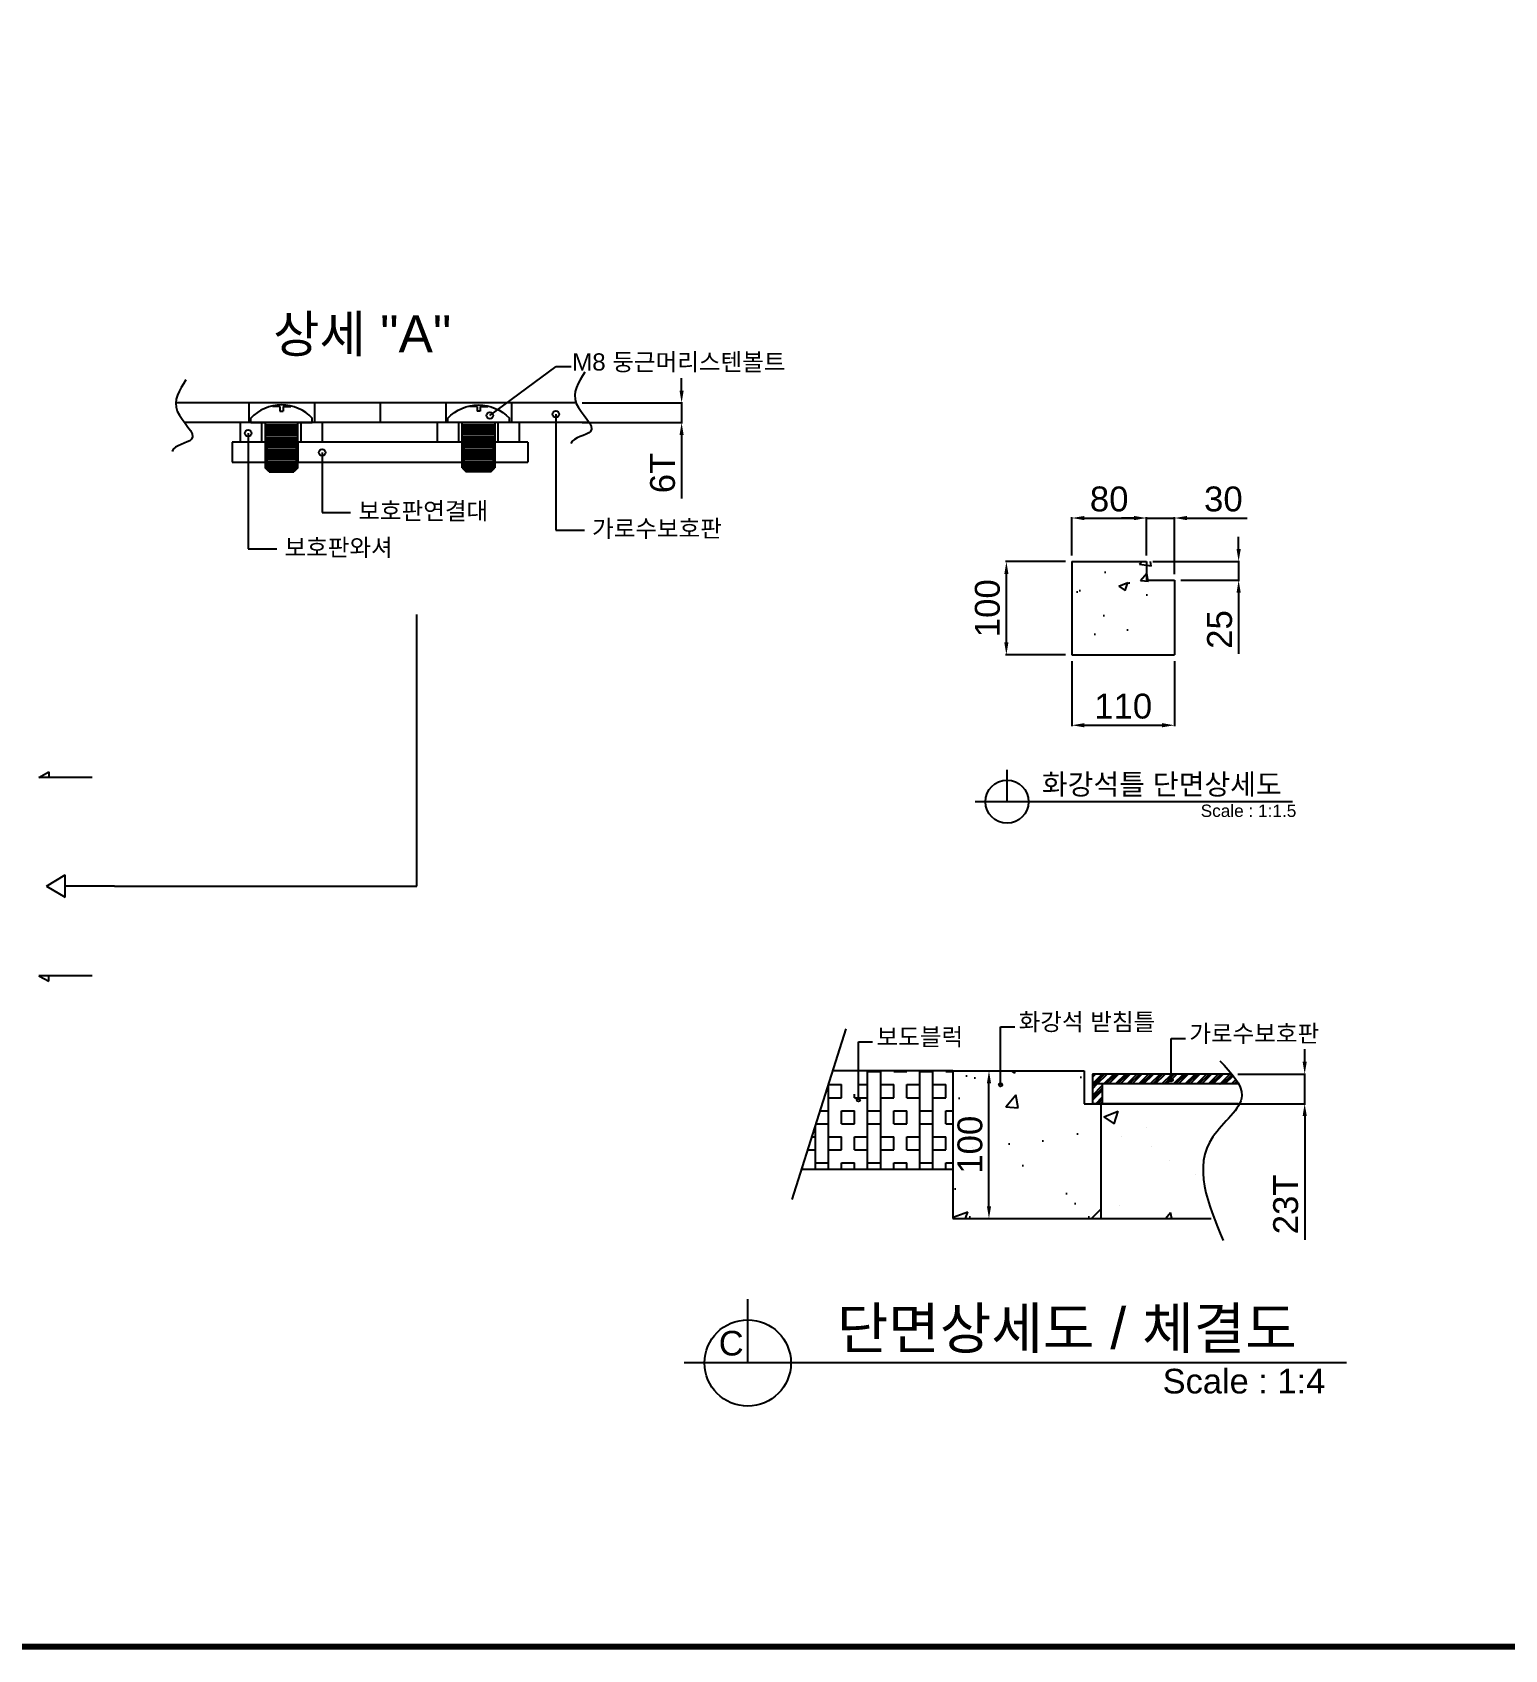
# Model space of a CAD drawing. Header units: millimetres. Extents: x 19970 to 27858, y -49763 to -44184.
# Drawn here: x 23096 to 25463, y -49580 to -46980 of the extents above; entities that cross this region are included whole.
import ezdxf
from ezdxf.enums import TextEntityAlignment as Align

# ---------------------------------------------------------------- set-up
doc = ezdxf.new("R2010")
doc.units = ezdxf.units.MM
doc.layers.add('LAYOUT', color=7, linetype='Continuous')
doc.layers.add('TEXT', color=7, linetype='Continuous')
doc.styles.get("Standard").update_dxf_attribs({"font": 'arial.ttf'})
doc.dimstyles.new('ISO-25', dxfattribs={"dimtxt": 40, "dimasz": 20, "dimexe": 1.25, "dimexo": 10, "dimgap": 10, "dimtad": 1, "dimdec": 0, "dimtxsty": 'Standard', "dimcen": 2.5, "dimclrd": 3, "dimclre": 3, "dimclrt": 3, "dimadec": 0, "dimazin": 0, "dimtfac": 1, "dimtdec": 0, "dimtmove": 0, "dimatfit": 3, "dimfxl": 0, "dimarcsym": 0})

# ---------------------------------------------------------------- blocks, each defined once
blk = doc.blocks.new('A$C36924EFD')
for p, q in [((0, 45), (0, -45)), ((0, 45), (6, 45)), ((6, -45), (6, 45)), ((0, -45), (6, -45))]:
    blk.add_line(p, q)
blk = doc.blocks.new('*D39')
at = {"color": 3, "lineweight": -2, "transparency": 16777216}
for p, q in [((24139.6, -47555.8), (24139.6, -47535.8)), ((23979.9, -47575.8), (24140.9, -47575.8)), ((24139.6, -47575.8), (24139.6, -47607.5)), ((23979.9, -47607.5), (24140.9, -47607.5)), ((24139.6, -47627.5), (24139.6, -47729.4))]:
    blk.add_line(p, q, dxfattribs=at)
at = {"color": 3, "transparency": 16777216}
for points in [[(24136.3, -47555.8), (24143, -47555.8), (24139.6, -47575.8)], [(24143, -47627.5), (24136.3, -47627.5), (24139.6, -47607.5)]]:
    blk.add_solid(points, dxfattribs=at)
at = {"layer": 'Defpoints', "color": 0, "transparency": 16777216}
for p in [(23969.9, -47575.8), (23969.9, -47607.5), (24139.6, -47607.5)]:
    blk.add_point(p, dxfattribs=at)
at = {"color": 3, "transparency": 16777216, "insert": (24109.2, -47688.4), "char_height": 40, "attachment_point": 5, "rotation": 90}
blk.add_mtext('6T', dxfattribs=at)
blk = doc.blocks.new('A$C5731754A')
at = {"color": 1}
for p, q in [((-11.2, 19.7), (-11.2, 20.5)), ((11.2, 19.7), (11.2, 20.5)), ((-37.5, 0), (-37.5, 5.7)), ((-37.5, 0), (37.5, 0)), ((-20, 0), (-20, -55)), ((-20, 0), (20, 0)), ((-1.9, 19.7), (-11.2, 19.7)), ((-1.9, 19.7), (-1.9, 14.1)), ((-1.9, 14.1), (1.9, 14.1)), ((1.9, 19.7), (1.9, 14.1)), ((1.9, 19.7), (11.2, 19.7)), ((20, -55), (20, 0)), ((37.5, 0), (37.5, 5.7)), ((-20, -2.5), (20, -2.5)), ((-20, -5), (20, -5)), ((-20, -7.5), (20, -7.5)), ((-20, -7.5), (20, -7.5)), ((-20, -10), (20, -10)), ((-20, -12.5), (20, -12.5)), ((-20, -12.5), (20, -12.5)), ((-20, -15), (20, -15)), ((-20, -17.5), (20, -17.5)), ((-20, -17.5), (20, -17.5)), ((-20, -20), (20, -20)), ((-20, -22.5), (20, -22.5)), ((-20, -22.5), (20, -22.5)), ((-20, -25), (20, -25)), ((-20, -27.5), (20, -27.5)), ((-20, -27.5), (20, -27.5)), ((-20, -30), (20, -30)), ((-20, -32.5), (20, -32.5)), ((-20, -35), (20, -35)), ((-20, -37.5), (20, -37.5)), ((-20, -40), (20, -40)), ((-20, -42.5), (20, -42.5)), ((-20, -45), (20, -45)), ((-20, -47.5), (20, -47.5)), ((-20, -50), (20, -50)), ((-20, -52.5), (20, -52.5)), ((-15, -60), (-20, -55)), ((-20, -55), (20, -55)), ((-17.5, -57.5), (17.5, -57.5)), ((20, -55), (15, -60)), ((-15, -60), (15, -60))]:
    blk.add_line(p, q, dxfattribs=at)
blk.add_arc((0, -30.4), 52, 43.8928, 136.1072, dxfattribs=at)
blk = doc.blocks.new('*D33')
at = {"color": 3, "lineweight": -2, "transparency": 16777216}
for p, q in [((25141.4, -48634.7), (25141.4, -48614.7)), ((25034.2, -48654.7), (25142.7, -48654.7)), ((25141.4, -48702.2), (25141.4, -48654.7)), ((25044.9, -48702.2), (25142.7, -48702.2)), ((25141.4, -48722.2), (25141.4, -48920.8))]:
    blk.add_line(p, q, dxfattribs=at)
at = {"color": 3, "transparency": 16777216}
for points in [[(25138.1, -48634.7), (25144.8, -48634.7), (25141.4, -48654.7)], [(25144.8, -48722.2), (25138.1, -48722.2), (25141.4, -48702.2)]]:
    blk.add_solid(points, dxfattribs=at)
at = {"layer": 'Defpoints', "color": 0, "transparency": 16777216}
for p in [(25024.2, -48654.7), (25141.4, -48654.7), (25034.9, -48702.2)]:
    blk.add_point(p, dxfattribs=at)
at = {"color": 3, "transparency": 16777216, "insert": (25111, -48864), "char_height": 40, "attachment_point": 5, "rotation": 90}
blk.add_mtext('23T', dxfattribs=at)
blk = doc.blocks.new('*D11')
at = {"color": 3, "lineweight": -2, "transparency": 16777216}
for p, q in [((24585.8, -48649.4), (24635.1, -48649.4)), ((24633.8, -48867), (24633.8, -48669.4)), ((24585.8, -48887), (24635.1, -48887))]:
    blk.add_line(p, q, dxfattribs=at)
at = {"color": 3, "transparency": 16777216}
for points in [[(24630.5, -48669.4), (24637.2, -48669.4), (24633.8, -48649.4)], [(24630.5, -48867), (24637.2, -48867), (24633.8, -48887)]]:
    blk.add_solid(points, dxfattribs=at)
at = {"layer": 'Defpoints', "color": 0, "transparency": 16777216}
for p in [(24575.8, -48649.4), (24633.8, -48649.4), (24575.8, -48887)]:
    blk.add_point(p, dxfattribs=at)
at = {"color": 3, "transparency": 16777216, "insert": (24603.4, -48768.2), "char_height": 40, "attachment_point": 5, "rotation": 90}
blk.add_mtext('100', dxfattribs=at)
blk = doc.blocks.new('*D34')
at = {"color": 3, "lineweight": -2, "transparency": 16777216}
for p, q in [((-175, 264.3), (-271.6, 264.3)), ((-270.3, 134.3), (-270.3, 244.3)), ((-175, 114.3), (-271.6, 114.3))]:
    blk.add_line(p, q, dxfattribs=at)
at = {"color": 3, "transparency": 16777216}
for points in [[(-267, 244.3), (-273.6, 244.3), (-270.3, 264.3)], [(-273.6, 134.3), (-267, 134.3), (-270.3, 114.3)]]:
    blk.add_solid(points, dxfattribs=at)
at = {"layer": 'Defpoints', "color": 0, "transparency": 16777216}
for p in [(-270.3, 264.3), (-165, 264.3), (-165, 114.3)]:
    blk.add_point(p, dxfattribs=at)
at = {"color": 3, "transparency": 16777216, "insert": (-300.7, 189.3), "char_height": 40, "attachment_point": 5, "rotation": 90}
blk.add_mtext('100', dxfattribs=at)
blk = doc.blocks.new('*D35')
at = {"color": 3, "lineweight": -2, "transparency": 16777216}
for p, q in [((-165, 104.3), (-165, 0)), ((0, 104.3), (0, 0)), ((-145, 1.2), (-20, 1.2))]:
    blk.add_line(p, q, dxfattribs=at)
at = {"color": 3, "transparency": 16777216}
for points in [[(-145, 4.6), (-145, -2.1), (-165, 1.2)], [(-20, -2.1), (-20, 4.6), (0, 1.2)]]:
    blk.add_solid(points, dxfattribs=at)
at = {"layer": 'Defpoints', "color": 0, "transparency": 16777216}
for p in [(-165, 114.3), (0, 114.3), (0, 1.2)]:
    blk.add_point(p, dxfattribs=at)
at = {"color": 3, "transparency": 16777216, "insert": (-82.5, 31.7), "char_height": 40, "attachment_point": 5}
blk.add_mtext('110', dxfattribs=at)
blk = doc.blocks.new('*D36')
at = {"color": 3, "lineweight": -2, "transparency": 16777216}
for p, q in [((-165, 274.3), (-165, 335.5)), ((-145, 334.3), (-65, 334.3)), ((-45, 274.3), (-45, 335.5))]:
    blk.add_line(p, q, dxfattribs=at)
at = {"color": 3, "transparency": 16777216}
for points in [[(-145, 337.6), (-145, 330.9), (-165, 334.3)], [(-65, 330.9), (-65, 337.6), (-45, 334.3)]]:
    blk.add_solid(points, dxfattribs=at)
at = {"layer": 'Defpoints', "color": 0, "transparency": 16777216}
for p in [(-45, 334.3), (-165, 264.3), (-45, 264.3)]:
    blk.add_point(p, dxfattribs=at)
at = {"color": 3, "transparency": 16777216, "insert": (-105, 364.7), "char_height": 40, "attachment_point": 5}
blk.add_mtext('80', dxfattribs=at)
blk = doc.blocks.new('*D37')
at = {"color": 3, "lineweight": -2, "transparency": 16777216}
for p, q in [((-65, 334.3), (-85, 334.3)), ((-45, 274.3), (-45, 335.5)), ((-45, 334.3), (0, 334.3)), ((0, 244.3), (0, 335.5)), ((20, 334.3), (117.1, 334.3))]:
    blk.add_line(p, q, dxfattribs=at)
at = {"color": 3, "transparency": 16777216}
for points in [[(-65, 330.9), (-65, 337.6), (-45, 334.3)], [(20, 337.6), (20, 330.9), (0, 334.3)]]:
    blk.add_solid(points, dxfattribs=at)
at = {"layer": 'Defpoints', "color": 0, "transparency": 16777216}
for p in [(0, 334.3), (-45, 264.3), (0, 234.3)]:
    blk.add_point(p, dxfattribs=at)
at = {"color": 3, "transparency": 16777216, "insert": (78.6, 364.7), "char_height": 40, "attachment_point": 5}
blk.add_mtext('30', dxfattribs=at)
blk = doc.blocks.new('*D38')
at = {"color": 3, "lineweight": -2, "transparency": 16777216}
for p, q in [((103.1, 284.3), (103.1, 304.3)), ((-35, 264.3), (104.4, 264.3)), ((103.1, 264.3), (103.1, 234.3)), ((10, 234.3), (104.4, 234.3)), ((103.1, 214.3), (103.1, 116))]:
    blk.add_line(p, q, dxfattribs=at)
at = {"color": 3, "transparency": 16777216}
for points in [[(99.8, 284.3), (106.5, 284.3), (103.1, 264.3)], [(106.5, 214.3), (99.8, 214.3), (103.1, 234.3)]]:
    blk.add_solid(points, dxfattribs=at)
at = {"layer": 'Defpoints', "color": 0, "transparency": 16777216}
for p in [(-45, 264.3), (0, 234.3), (103.1, 234.3)]:
    blk.add_point(p, dxfattribs=at)
at = {"color": 3, "transparency": 16777216, "insert": (72.7, 155.1), "char_height": 40, "attachment_point": 5, "rotation": 90}
blk.add_mtext('25', dxfattribs=at)
blk = doc.blocks.new('A$C57602617')
h = blk.add_hatch()
h.set_pattern_fill('AR-CONC', color=256, scale=0.825)
h.set_pattern_definition([(50, (-20131.66, -2672.8), (150.30235, -13.14975), [15.7163, -172.8787]), (355, (-20131.66, -2672.8), (-29.0758, 157.6219), [12.573, -138.3035]), (100.45144, (-20119.13, -2673.9), (121.2265, 144.4721), [13.3568, -146.9245]), (46.1842, (-20131.66, -2630.9), (223.6402, -34.685), [23.5744, -259.318]), (96.6356, (-20113.02, -2633.78), (195.8584, 204.1266), [20.0351, -220.387]), (351.1842, (-20131.66, -2630.9), (195.8584, 204.1266), [18.8595, -207.4543]), (21, (-20110.7, -2641.37), (125.0819, -84.3688), [15.7163, -172.8787]), (326, (-20110.7, -2641.37), (50.9867, 151.9551), [12.573, -138.303]), (71.45144, (-20100.28, -2648.4), (176.0685, 67.5863), [13.3568, -146.9242]), (37.5, (-20131.66, -2672.803), (2.5481, 69.7579), [0, -136.6266, 0, -140.3985, 0, -138.82688]), (7.5, (-20131.66, -2672.8), (55.12622, 82.64897), [0, -80.0481, 0, -133.48335, 0, -52.91137]), (327.5, (-20178.39, -2672.803), (111.86224, -4.72621), [0, -52.3875, 0, -163.449, 0, -216.88425]), (317.5, (-20199.34, -2672.8), (122.20657, 20.97686), [0, -68.10375, 0, -108.5469, 0, -154.01925])])
h.paths.add_polyline_path([(-16.5, 114.3), (-16.5, 231.3), (-33, 231.3), (-33, 264.3), (-165, 264.3), (-165, 114.3)])
for p, q in [((-165, 264.3), (-165, 114.3)), ((-165, 264.3), (-45, 264.3)), ((-45, 264.3), (-45, 234.3)), ((-45, 234.3), (0, 234.3)), ((0, 234.3), (0, 114.3)), ((-165, 114.3), (0, 114.3)), ((-269.2, -121.7), (-269.2, -70.5)), ((189.9, -121.7), (-320.4, -121.7))]:
    blk.add_line(p, q)
blk.add_circle((-269.2, -121.7), 34.7)
at = {"layer": 'TEXT'}
blk.add_text('화강석틀 단면상세도', height=33, dxfattribs=at).set_placement((-20.4, -110.3), align=Align.CENTER)
blk.add_text('Scale : 1:1.5', height=19.8, dxfattribs=at).set_placement((42.1, -146.2))
for base, p1, p2, text, picture, middle in [((-45, 334.3), (-165, 264.3), (-45, 264.3), '80', '*D36', (-105, 364.7)), ((0, 334.3), (-45, 264.3), (0, 234.3), '30', '*D37', (78.6, 364.7)), ((0, 1.2), (-165, 114.3), (0, 114.3), '110', '*D35', (-82.5, 31.7))]:
    dim = blk.add_linear_dim(base=base, p1=p1, p2=p2, text=text, dimstyle='ISO-25')
    dim.commit()
    dim.dimension.update_dxf_attribs({"geometry": picture, "text_midpoint": middle})
dim = blk.add_linear_dim(base=(103.1, 234.3), p1=(-45, 264.3), p2=(0, 234.3), angle=90, text='25', dimstyle='ISO-25', override={"dimtxsty": 'Standard'})
dim.commit()
dim.dimension.update_dxf_attribs({"geometry": '*D38', "text_midpoint": (72.7, 155.1)})
dim = blk.add_linear_dim(base=(-270.3, 264.3), p1=(-165, 114.3), p2=(-165, 264.3), angle=90, text='100', dimstyle='ISO-25')
dim.commit()
dim.dimension.update_dxf_attribs({"geometry": '*D34', "text_midpoint": (-300.7, 189.3)})

msp = doc.modelspace()

# ---------------------------------------------------------------- hatches: boundary and pattern name
h = msp.add_hatch()
h.set_pattern_fill('BOX', color=256, scale=3.3)
h.set_pattern_definition([(90, (16559.6, -49111.72), (-83.82, 5e-15), []), (90, (16580.56, -49111.72), (-83.82, 5e-15), []), (0, (16559.6, -49111.72), (0, 83.82), [-20.955, 20.955]), (0, (16559.6, -49090.77), (0, 83.82), [-20.955, 20.955]), (0, (16559.6, -49069.81), (0, 83.82), [20.955, -20.955]), (0, (16559.6, -49048.86), (0, 83.82), [20.955, -20.955]), (90, (16601.51, -49111.72), (-83.82, 5e-15), [20.955, -20.955]), (90, (16622.47, -49111.72), (-83.82, 5e-15), [20.955, -20.955])])
h.paths.add_polyline_path([(24575.8, -48807.8), (24575.8, -48649.4), (24423.9, -48649.4), (24423.9, -48698.8, -1), (24423.9, -48693.5), (24383, -48649.4), (24332.8, -48807.8)])
h = msp.add_hatch()
h.set_pattern_fill('AR-CONC', color=256, scale=1.32)
h.set_pattern_definition([(50, (-7370.9, -53348.7), (240.4838, -21.0396), [25.146, -276.606]), (355, (-7370.9, -53348.7), (-46.5213, 252.195), [20.1168, -221.2856]), (100.45144, (-7350.85, -53350.46), (193.9624, 231.1554), [21.3708, -235.0791]), (46.1842, (-7370.9, -53281.65), (357.8243, -55.496), [37.719, -414.909]), (96.6356, (-7341.07, -53286.28), (313.3735, 326.6025), [32.0562, -352.619]), (351.1842, (-7370.9, -53281.65), (313.3735, 326.6025), [30.175, -331.927]), (21, (-7337.36, -53298.42), (200.131, -134.9901), [25.146, -276.606]), (326, (-7337.36, -53298.42), (81.5787, 243.1281), [20.1168, -221.2848]), (71.45144, (-7320.68, -53309.67), (281.7097, 108.138), [21.3708, -235.0787]), (37.5, (-7370.89, -53348.71), (4.07696, 111.61265), [0, -218.60256, 0, -224.6376, 0, -222.123]), (7.5, (-7370.89, -53348.71), (88.20195, 132.23836), [0, -128.07696, 0, -213.57336, 0, -84.6582]), (327.5, (-7445.66, -53348.71), (178.97959, -7.56194), [0, -83.82, 0, -261.5184, 0, -347.0148]), (317.5, (-7479.19, -53348.71), (195.5305, 33.563), [0, -108.966, 0, -173.675, 0, -246.4308])])
h.paths.add_polyline_path([(24813.4, -48887), (24813.4, -48702.2), (24787, -48702.2), (24787, -48649.4), (24575.8, -48649.4), (24575.8, -48887)])

# ---------------------------------------------------------------- linework, layer by layer
for p, q in [((23831.4, -47595.8), (23937.9, -47517.3)), ((23937.9, -47517.3), (23961.9, -47517.3)), ((23969.9, -47575.8), (23326.4, -47575.8)), ((23654.8, -47575.8), (23654.8, -47607.5)), ((23937.4, -47593.8), (23937.4, -47780.1)), ((23991.3, -47607.5), (23340.6, -47607.5)), ((23430.4, -47639.1), (23430.4, -47607.5)), ((23442.9, -47624.2), (23442.9, -47810.5)), ((23562.4, -47639.1), (23562.4, -47607.5)), ((23747.2, -47639.1), (23747.2, -47607.5)), ((23879.2, -47639.1), (23879.2, -47607.5)), ((23562.4, -47639.1), (23430.4, -47639.1)), ((23879.2, -47639.1), (23747.2, -47639.1)), ((23561.6, -47655.5), (23561.6, -47751.9)), ((23561.6, -47751.9), (23607.5, -47751.9)), ((23937.4, -47780.1), (23983.3, -47780.1)), ((23442.9, -47810.5), (23488.8, -47810.5)), ((23713.9, -48352.3), (23713.9, -47916)), ((23106.1, -48177.9), (23122.1, -48169)), ((23122.1, -48169), (23122.1, -48177.9)), ((23191.7, -48177.9), (23106.1, -48177.9)), ((23118.4, -48352.3), (23148.5, -48334.5)), ((23118.4, -48352.3), (23148.5, -48370.1)), ((23148.5, -48370.1), (23148.5, -48334.5)), ((23228, -48352.3), (23148.5, -48352.3)), ((23228, -48352.3), (23713.9, -48352.3)), ((23191.7, -48496.5), (23106.1, -48496.5)), ((23106.1, -48496.5), (23122.1, -48505.5)), ((23122.1, -48505.5), (23122.1, -48496.5)), ((24317.5, -48856.3), (24404.3, -48581.9)), ((24652.4, -48671.9), (24652.4, -48578.7)), ((24652.4, -48578.7), (24675.4, -48578.7)), ((24423.9, -48696.1), (24423.9, -48603)), ((24423.9, -48603), (24446.8, -48603)), ((24926.9, -48663.7), (24926.9, -48597.5)), ((24926.9, -48597.5), (24949.8, -48597.5)), ((24575.8, -48649.4), (24383, -48649.4)), ((24575.8, -48649.4), (24575.8, -48807.8)), ((24575.8, -48649.4), (24575.8, -48887)), ((24575.8, -48649.4), (24787, -48649.4)), ((24787, -48649.4), (24787, -48702.2)), ((24787, -48702.2), (24813.4, -48702.2)), ((24787, -48702.2), (25075, -48702.2)), ((24813.4, -48702.2), (24813.4, -48887)), ((24575.8, -48807.8), (24332.8, -48807.8)), ((24575.8, -48887), (24813.4, -48887)), ((24813.4, -48887), (24991.1, -48887)), ((24246, -49119), (24246, -49016.6)), ((25208.8, -49119), (24143.6, -49119))]:
    msp.add_line(p, q)
at = {"color": 2}
for p, q in [((23443.6, -47575.8), (23443.6, -47607.5)), ((23549.2, -47575.8), (23549.2, -47607.5)), ((23760.4, -47575.8), (23760.4, -47607.5)), ((23866, -47575.8), (23866, -47607.5)), ((23464.7, -47639.1), (23464.7, -47607.5)), ((23528.1, -47639.1), (23528.1, -47607.5)), ((23781.5, -47639.1), (23781.5, -47607.5)), ((23844.9, -47639.1), (23844.9, -47607.5)), ((23472.6, -47639.1), (23472.6, -47670.8)), ((23520.1, -47639.1), (23520.1, -47670.8)), ((23789.4, -47639.1), (23789.4, -47670.8)), ((23836.9, -47639.1), (23836.9, -47670.8)), ((24800.2, -48654.7), (24800.2, -48702.2)), ((25024.2, -48654.7), (24800.2, -48654.7)), ((25035.2, -48670.5), (24800.2, -48670.5)), ((24816, -48670.5), (24816, -48702.2)), ((25034.9, -48702.2), (24800.2, -48702.2))]:
    msp.add_line(p, q, dxfattribs=at)
at = {"color": 4}
for p, q in [((23470, -47639.1), (23470, -47670.8)), ((23522.8, -47639.1), (23522.8, -47670.8)), ((23786.8, -47639.1), (23786.8, -47670.8)), ((23839.6, -47639.1), (23839.6, -47670.8))]:
    msp.add_line(p, q, dxfattribs=at)
at = {"color": 2, "linetype": 'Continuous'}
for p, q in [((24800.2, -48670.2), (24815.7, -48654.7)), ((24800.2, -48655.5), (24801, -48654.7)), ((24800.2, -48659.5), (24805, -48654.7)), ((24803.9, -48670.5), (24819.7, -48654.7)), ((24807.8, -48670.5), (24823.7, -48654.7)), ((24818.6, -48670.5), (24834.4, -48654.7)), ((24822.5, -48670.5), (24838.4, -48654.7)), ((24826.5, -48670.5), (24842.3, -48654.7)), ((24837.2, -48670.5), (24853.1, -48654.7)), ((24841.2, -48670.5), (24857, -48654.7)), ((24845.2, -48670.5), (24861, -48654.7)), ((24855.9, -48670.5), (24871.7, -48654.7)), ((24859.9, -48670.5), (24875.7, -48654.7)), ((24863.8, -48670.5), (24879.7, -48654.7)), ((24874.6, -48670.5), (24890.4, -48654.7)), ((24878.5, -48670.5), (24894.4, -48654.7)), ((24882.5, -48670.5), (24898.3, -48654.7)), ((24893.2, -48670.5), (24909.1, -48654.7)), ((24897.2, -48670.5), (24913, -48654.7)), ((24901.2, -48670.5), (24917, -48654.7)), ((24911.9, -48670.5), (24927.7, -48654.7)), ((24915.9, -48670.5), (24931.7, -48654.7)), ((24919.8, -48670.5), (24935.7, -48654.7)), ((24930.6, -48670.5), (24946.4, -48654.7)), ((24934.5, -48670.5), (24950.4, -48654.7)), ((24938.5, -48670.5), (24954.3, -48654.7)), ((24949.2, -48670.5), (24965.1, -48654.7)), ((24953.2, -48670.5), (24969, -48654.7)), ((24957.2, -48670.5), (24973, -48654.7)), ((24967.9, -48670.5), (24983.7, -48654.7)), ((24971.9, -48670.5), (24987.7, -48654.7)), ((24975.8, -48670.5), (24991.7, -48654.7)), ((24986.6, -48670.5), (25002.4, -48654.7)), ((24990.5, -48670.5), (25006.4, -48654.7)), ((24994.5, -48670.5), (25010.3, -48654.7)), ((25005.3, -48670.5), (25021.1, -48654.7)), ((25009.2, -48670.5), (25024.6, -48655.1)), ((25013.2, -48670.5), (25026.3, -48657.3)), ((25023.9, -48670.5), (25030.9, -48663.5)), ((25027.9, -48670.5), (25032.5, -48665.8)), ((24800.2, -48674.2), (24803.9, -48670.5)), ((24800.2, -48678.2), (24807.8, -48670.5)), ((24800.2, -48688.9), (24816, -48673.1)), ((24800.2, -48696.8), (24816, -48681)), ((24800.2, -48692.9), (24803.9, -48689.2)), ((24803.9, -48670.5), (24803.9, -48670.5)), ((24803.9, -48689.2), (24816, -48677)), ((24805.6, -48702.2), (24816, -48691.7)), ((24807.8, -48670.5), (24807.8, -48670.5)), ((24822.5, -48670.5), (24822.5, -48670.5)), ((24837.2, -48670.5), (24837.2, -48670.5)), ((24841.2, -48670.5), (24841.2, -48670.5)), ((24845.2, -48670.5), (24845.2, -48670.5)), ((24855.9, -48670.5), (24855.9, -48670.5)), ((24863.8, -48670.5), (24863.8, -48670.5)), ((24874.6, -48670.5), (24874.6, -48670.5)), ((24878.5, -48670.5), (24878.5, -48670.5)), ((24882.5, -48670.5), (24882.5, -48670.5)), ((24893.2, -48670.5), (24893.2, -48670.5)), ((24897.2, -48670.5), (24897.2, -48670.5)), ((24911.9, -48670.5), (24911.9, -48670.5)), ((24915.9, -48670.5), (24915.9, -48670.5)), ((24930.6, -48670.5), (24930.6, -48670.5)), ((24934.5, -48670.5), (24934.5, -48670.5)), ((24949.2, -48670.5), (24949.2, -48670.5)), ((24953.2, -48670.5), (24953.2, -48670.5)), ((24957.2, -48670.5), (24957.2, -48670.5)), ((24967.9, -48670.5), (24967.9, -48670.5)), ((24971.9, -48670.5), (24971.9, -48670.5)), ((24986.6, -48670.5), (24986.6, -48670.5)), ((24990.5, -48670.5), (24990.5, -48670.5)), ((25005.2, -48670.5), (25005.3, -48670.5)), ((25009.2, -48670.5), (25009.2, -48670.5)), ((25013.2, -48670.5), (25013.2, -48670.5)), ((25027.9, -48670.5), (25027.9, -48670.5)), ((25031.8, -48670.5), (25034, -48668.3)), ((25031.8, -48670.5), (25031.8, -48670.5)), ((24809.5, -48702.2), (24816, -48695.7)), ((24813.5, -48702.2), (24816, -48699.7))]:
    msp.add_line(p, q, dxfattribs=at)
at = {"linetype": 'Continuous'}
for p, q in [((24818.3, -48723.2), (24841.7, -48714.2)), ((24834.9, -48734.4), (24841.7, -48714.2)), ((24818.3, -48723.2), (24834.9, -48734.4)), ((24887.2, -48741), (24887.2, -48741)), ((24847.1, -48754.7), (24847.1, -48754.7)), ((24895.9, -48771.5), (24895.9, -48771.5)), ((24923.3, -48794.2), (24923.3, -48794.2)), ((24966.6, -48816.5), (24966.6, -48816.5)), ((24843, -48866.3), (24843, -48866.3)), ((24917.7, -48887), (24925.9, -48877.2)), ((24927.7, -48887), (24925.9, -48877.2))]:
    msp.add_line(p, q, dxfattribs=at)
for centre, radius in [((23831.4, -47595.8), 5.3), ((23937.4, -47593.8), 5.3), ((23442.9, -47624.2), 5.3), ((23561.6, -47655.5), 5.3), ((24926.9, -48663.7), 2.65), ((24652.4, -48671.9), 2.65), ((24423.9, -48696.1), 2.65), ((24246, -49119), 69.4)]:
    msp.add_circle(centre, radius)
for points in [[(23342.6, -47538.9), (23332, -47555.1), (23311.2, -47587.2), (23377.3, -47638.1), (23323.3, -47643), (23320.3, -47653.6)], [(23984.1, -47526.4), (23973.5, -47542.6), (23952.7, -47574.7), (24018.8, -47625.6), (23964.8, -47630.5), (23961.8, -47641.1)]]:
    msp.add_open_spline(points, degree=3, knots=[0, 0, 0, 0, 39.447543, 77.809698, 105.591097, 105.591097, 105.591097, 105.591097])
msp.add_spline([(25005, -48633.4), (25040.4, -48689.2), (24993.9, -48755.3), (25010.4, -48922.2)], degree=3)
at = {"layer": 'LAYOUT', "const_width": 9.39}
msp.add_lwpolyline([(20157.4, -49575.1), (27670.6, -49575.1), (27670.6, -44372.2), (20157.4, -44372.2)], close=True, dxfattribs=at)

# ---------------------------------------------------------------- block references
at = {"yscale": 1.32, "zscale": 1.32}
for p, xscale in [((23496.4, -47607.5), 1.32), ((23813.2, -47607.5), -1.32)]:
    msp.add_blockref('A$C5731754A', p, dxfattribs=dict(at, xscale=xscale))
at = {"xscale": 5.28, "yscale": 5.28, "zscale": 5.28, "rotation": 270}
msp.add_blockref('A$C36924EFD', (23654.8, -47639.1), dxfattribs=at)
msp.add_blockref('A$C57602617', (24932.1, -48095.1))

# ---------------------------------------------------------------- texts
at = {"color": 4}
msp.add_text('상세 "A"', height=59.4, dxfattribs=at).set_placement((23482.9, -47494.6))
for s, height, p in [('M8 둥근머리스텐볼트', 27.72, (23963.7, -47523.8)), ('보호판연결대', 27.72, (23619.9, -47763.3)), ('가로수보호판', 27.72, (23995.7, -47791.5)), ('보호판와셔', 27.72, (23501.2, -47821.9)), ('화강석 받침틀', 27.72, (24681.6, -48584.5)), ('보도블럭', 27.72, (24453.1, -48608.7)), ('가로수보호판', 27.72, (24956, -48603.2)), ('C', 39.6, (24199.4, -49107))]:
    msp.add_text(s, height=height).set_placement(p)
at = {"layer": 'TEXT'}
msp.add_text('단면상세도 / 체결도', height=66, dxfattribs=at).set_placement((24758.9, -49096.2), align=Align.CENTER)
msp.add_text('Scale : 1:4', height=39.6, dxfattribs=at).set_placement((24913.1, -49168))

# ---------------------------------------------------------------- dimensions: what is measured, and where the dimension line sits
for base, p1, p2, text, picture, middle in [((24139.6, -47607.5), (23969.9, -47575.8), (23969.9, -47607.5), '6T', '*D39', (24109.2, -47688.4)), ((24633.8, -48649.4), (24575.8, -48887), (24575.8, -48649.4), '100', '*D11', (24603.4, -48768.2))]:
    dim = msp.add_linear_dim(base=base, p1=p1, p2=p2, angle=90, text=text, dimstyle='ISO-25')
    dim.commit()
    dim.dimension.update_dxf_attribs({"geometry": picture, "text_midpoint": middle})
dim = msp.add_linear_dim(base=(25141.4, -48654.7), p1=(25034.9, -48702.2), p2=(25024.2, -48654.7), angle=90, text='23T', dimstyle='ISO-25', override={"dimtxsty": 'Standard'})
dim.commit()
dim.dimension.update_dxf_attribs({"geometry": '*D33', "text_midpoint": (25141.4, -48864), "dimtype": 160})

doc.saveas('drawing.dxf')
